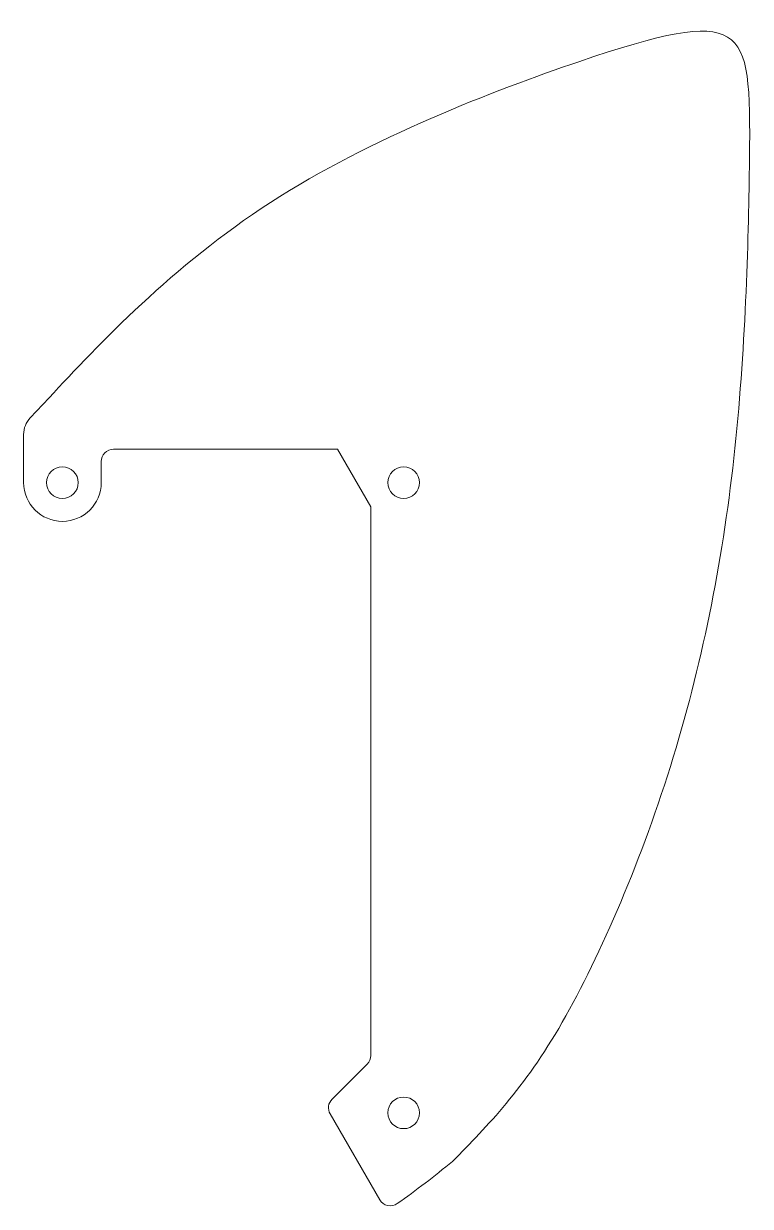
# Model space of a CAD drawing. Header units: millimetres. Extents: x 55.2 to 114.9, y 11.2 to 108.4.
import ezdxf

# ---------------------------------------------------------------- set-up
doc = ezdxf.new("R2010")
doc.units = ezdxf.units.MM
doc.header["$MEASUREMENT"] = 0
doc.layers.add('Layer 1', color=7, linetype='Continuous')

msp = doc.modelspace()

# ---------------------------------------------------------------- linework, layer by layer
at = {"layer": 'Layer 1', "lineweight": 9}
for points, knots in [([(57.2806, 77.6424), (61.3102, 82.0114), (67.4947, 88.5397), (75.4627, 93.6989), (75.4627, 93.6989), (75.4627, 93.6989), (75.4627, 93.6989), (75.4627, 93.6989), (75.4627, 93.6989), (83.7354, 99.0554), (93.9307, 102.9359), (100.8011, 105.273), (100.8011, 105.273), (100.8011, 105.273), (100.8011, 105.273), (100.8011, 105.273), (100.8011, 105.273), (107.6715, 107.6102), (111.2171, 108.4038), (113.0251, 107.3013), (113.0251, 107.3013), (113.0251, 107.3013), (113.0251, 107.3013), (113.0251, 107.3013), (113.0251, 107.3013), (114.8332, 106.1989), (114.9037, 103.2002), (114.8331, 97.2029), (114.8331, 97.2029), (114.8331, 97.2029), (114.8331, 97.2029), (114.8331, 97.2029), (114.8331, 97.2029), (114.7626, 91.2057), (114.551, 82.2099), (113.6337, 73.4963), (113.6337, 73.4963), (113.6337, 73.4963), (113.6337, 73.4963), (113.6337, 73.4963), (113.6337, 73.4963), (112.7165, 64.7826), (111.0937, 56.3512), (108.5713, 48.1139), (108.5713, 48.1139), (108.5713, 48.1139), (108.5713, 48.1139), (108.5713, 48.1139), (108.5713, 48.1139), (106.049, 39.8765), (102.627, 31.8331), (99.4527, 26.326), (99.4527, 26.326), (99.4527, 26.326), (99.4527, 26.326), (99.4527, 26.326), (99.4527, 26.326), (96.2784, 20.8188), (93.3518, 17.8478), (90.4251, 14.8768), (90.4251, 14.8768), (88.9541, 13.6717), (87.4433, 12.516), (85.8952, 11.4117), (85.8952, 11.4117), (85.6657, 11.248), (85.3778, 11.1888), (85.1023, 11.2486), (85.1023, 11.2486), (84.8268, 11.3084), (84.5894, 11.4817), (84.4484, 11.7258), (84.4484, 11.7258), (84.4484, 11.7258), (80.3708, 18.7886), (80.3708, 18.7886), (80.3708, 18.7886), (80.1445, 19.1806), (80.2097, 19.6757), (80.5297, 19.9957), (80.5297, 19.9957), (80.5297, 19.9957), (83.4174, 22.8834), (83.4174, 22.8834), (83.4174, 22.8834), (83.605, 23.071), (83.7103, 23.3253), (83.7103, 23.5906), (83.7103, 23.5906), (83.7103, 23.5906), (83.7103, 68.6758), (83.7103, 68.6758), (83.7103, 68.6758), (83.7103, 68.6758), (80.9737, 73.4158), (80.9737, 73.4158), (80.9737, 73.4158), (80.9737, 73.4158), (62.566, 73.4158), (62.566, 73.4158), (62.566, 73.4158), (62.3008, 73.4158), (62.0465, 73.3105), (61.8589, 73.1229), (61.8589, 73.1229), (61.6715, 72.9355), (61.566, 72.6811), (61.566, 72.4158), (61.566, 72.4158), (61.566, 72.4158), (61.566, 70.68), (61.566, 70.68), (61.566, 70.68), (61.566, 68.9198), (60.139, 67.4928), (58.3788, 67.4928), (58.3788, 67.4928), (58.3788, 67.4928), (58.3788, 67.4928), (58.3788, 67.4928), (58.3788, 67.4928), (56.6186, 67.4928), (55.1916, 68.9198), (55.1916, 70.68), (55.1916, 70.68), (55.1916, 70.68), (55.1916, 74.637), (55.1916, 74.637), (55.1916, 74.637), (55.1916, 75.1479), (55.3871, 75.6396), (55.7382, 76.0109), (55.7382, 76.0109), (55.7382, 76.0109), (57.2806, 77.6424), (57.2806, 77.6424)], [0, 0, 0, 0, 0.0285714, 0.0285714, 0.0285714, 0.0285714, 0.0571429, 0.0571429, 0.0571429, 0.0571429, 0.0857143, 0.0857143, 0.0857143, 0.0857143, 0.1142857, 0.1142857, 0.1142857, 0.1142857, 0.1428571, 0.1428571, 0.1428571, 0.1428571, 0.1714286, 0.1714286, 0.1714286, 0.1714286, 0.2, 0.2, 0.2, 0.2, 0.2285714, 0.2285714, 0.2285714, 0.2285714, 0.2571429, 0.2571429, 0.2571429, 0.2571429, 0.2857143, 0.2857143, 0.2857143, 0.2857143, 0.3142857, 0.3142857, 0.3142857, 0.3142857, 0.3428571, 0.3428571, 0.3428571, 0.3428571, 0.3714286, 0.3714286, 0.3714286, 0.3714286, 0.4, 0.4, 0.4, 0.4, 0.4285714, 0.4285714, 0.4285714, 0.4285714, 0.4571429, 0.4571429, 0.4571429, 0.4571429, 0.4857143, 0.4857143, 0.4857143, 0.4857143, 0.5142857, 0.5142857, 0.5142857, 0.5142857, 0.5428571, 0.5428571, 0.5428571, 0.5428571, 0.5714286, 0.5714286, 0.5714286, 0.5714286, 0.6, 0.6, 0.6, 0.6, 0.6285714, 0.6285714, 0.6285714, 0.6285714, 0.6571429, 0.6571429, 0.6571429, 0.6571429, 0.6857143, 0.6857143, 0.6857143, 0.6857143, 0.7142857, 0.7142857, 0.7142857, 0.7142857, 0.7428571, 0.7428571, 0.7428571, 0.7428571, 0.7714286, 0.7714286, 0.7714286, 0.7714286, 0.8, 0.8, 0.8, 0.8, 0.8285714, 0.8285714, 0.8285714, 0.8285714, 0.8571429, 0.8571429, 0.8571429, 0.8571429, 0.8857143, 0.8857143, 0.8857143, 0.8857143, 0.9142857, 0.9142857, 0.9142857, 0.9142857, 0.9428571, 0.9428571, 0.9428571, 0.9428571, 1, 1, 1, 1]), ([(58.3788, 69.38), (59.0968, 69.38), (59.6788, 69.9621), (59.6788, 70.68), (59.6788, 70.68), (59.6788, 71.398), (59.0968, 71.98), (58.3788, 71.98), (58.3788, 71.98), (57.6609, 71.98), (57.0788, 71.398), (57.0788, 70.68), (57.0788, 70.68), (57.0788, 69.9621), (57.6609, 69.38), (58.3788, 69.38)], [0, 0, 0, 0, 0.2, 0.2, 0.2, 0.2, 0.4, 0.4, 0.4, 0.4, 0.6, 0.6, 0.6, 0.6, 1, 1, 1, 1]), ([(86.4194, 69.38), (87.1374, 69.38), (87.7194, 69.9621), (87.7194, 70.68), (87.7194, 70.68), (87.7194, 71.398), (87.1374, 71.98), (86.4194, 71.98), (86.4194, 71.98), (85.7015, 71.98), (85.1194, 71.398), (85.1194, 70.68), (85.1194, 70.68), (85.1194, 69.9621), (85.7015, 69.38), (86.4194, 69.38)], [0, 0, 0, 0, 0.2, 0.2, 0.2, 0.2, 0.4, 0.4, 0.4, 0.4, 0.6, 0.6, 0.6, 0.6, 1, 1, 1, 1]), ([(86.4194, 17.5747), (87.1374, 17.5747), (87.7194, 18.1568), (87.7194, 18.8747), (87.7194, 18.8747), (87.7194, 19.5927), (87.1374, 20.1747), (86.4194, 20.1747), (86.4194, 20.1747), (85.7015, 20.1747), (85.1194, 19.5927), (85.1194, 18.8747), (85.1194, 18.8747), (85.1194, 18.1568), (85.7015, 17.5747), (86.4194, 17.5747)], [0, 0, 0, 0, 0.2, 0.2, 0.2, 0.2, 0.4, 0.4, 0.4, 0.4, 0.6, 0.6, 0.6, 0.6, 1, 1, 1, 1])]:
    msp.add_open_spline(points, degree=3, knots=knots, dxfattribs=at)

doc.saveas('drawing.dxf')
